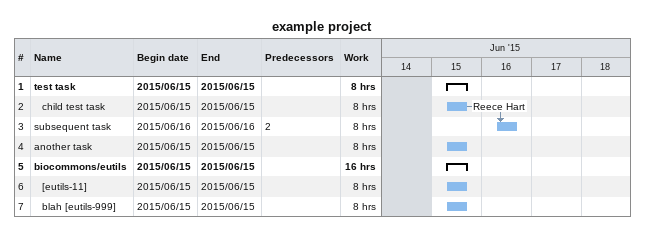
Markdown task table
example project

| ID | Level | Task | Start | Finish | Predecessors | Resources | Work (h) |
|---|---|---|---|---|---|---|---|
| 1 | 1 | **test task** | 2015-06-15 | 2015-06-15 |  |  | 8 |
| 2 | 2 | child test task | 2015-06-15 | 2015-06-15 |  | Reece Hart | 8 |
| 3 | 1 | subsequent task | 2015-06-16 | 2015-06-16 | 2 |  | 8 |
| 4 | 1 | another task | 2015-06-15 | 2015-06-15 |  |  | 8 |
| 5 | 1 | **biocommons/eutils** | 2015-06-15 | 2015-06-15 |  |  | 16 |
| 6 | 2 | [eutils-11] | 2015-06-15 | 2015-06-15 |  |  | 8 |
| 7 | 2 | blah [eutils-999] | 2015-06-15 | 2015-06-15 |  |  | 8 |
